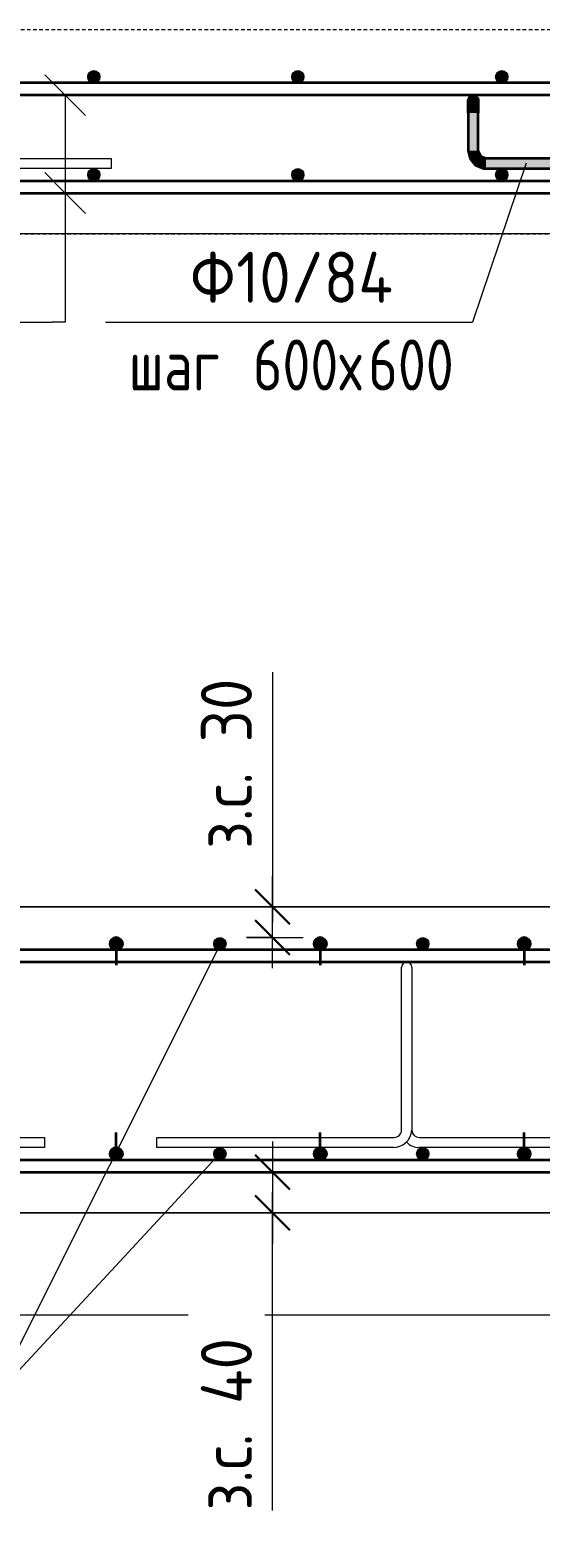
# Model space of a CAD drawing. Header units: millimetres. Extents: x -24758 to -3756, y -1583 to 75054.
# Drawn here: x -10297 to -9797, y -1484 to -20 of the extents above; entities that cross this region are included whole.
import ezdxf

# ---------------------------------------------------------------- set-up
doc = ezdxf.new("R2010")
doc.units = ezdxf.units.MM
doc.linetypes.add('01 Штриховая _4 мм_', pattern=[6, 3.5, -2.5])
for name, color, linetype, lineweight in [('AA_Dim', 7, 'Continuous', 9), ('AA_Dim-20', 7, 'Continuous', 9), ('AA_Oformlenie', 7, 'Continuous', 9), ('AA_Vinoska', 7, 'Continuous', 9), ('AF_Element', 7, 'Continuous', 60), ('AF_Element_Опалубка', 7, 'Continuous', 20), ('AF_Perekritie_Опалубка', 7, 'Continuous', 20), ('KR_Armatura', 7, 'Continuous', 20), ('KR_Armatura_Tonkie', 7, 'Continuous', 20), ('KR_Fundament', 7, 'Continuous', 20)]:
    doc.layers.add(name, color=color, linetype=linetype, lineweight=lineweight)
doc.styles.add('ISOCPEUR_1', font='isocpeur.ttf', dxfattribs={"width": 0.9, "height": 50})
doc.styles.add('ISOCPEUR_2', font='isocpeur.ttf', dxfattribs={"width": 0.8, "height": 50})
doc.dimstyles.new('01_Точн_3_знака__непрозр__З_С_', dxfattribs={"dimscale": 304.8, "dimtxt": 49.799059, "dimasz": 0.111549, "dimexe": 0.098425, "dimexo": 0.065617, "dimgap": 0.016404, "dimtad": 1, "dimdec": 3, "dimrnd": 0.001, "dimdsep": 46, "dimtxsty": 'ISOCPEUR_1', "dimblk1": 'OBLIQUE', "dimblk2": 'OBLIQUE', "dimsah": 1, "dimcen": 0.09, "dimdle": 0.098425, "dimazin": 0, "dimtfac": 1, "dimtdec": 4, "dimtix": 1, "dimtmove": 1, "dimatfit": 3, "dimfxl": 1, "dimtvp": 1, "dimtfill": 1, "dimtolj": 1, "dimtzin": 0, "dimlwd": 18, "dimlwe": 18, "dimarcsym": 2})

# ---------------------------------------------------------------- blocks, each defined once
blk = doc.blocks.new('Лестница тип 2 ед2 - Лестница тип 2 ед1-3683842-Сечение 3')
at = {"layer": 'AF_Element', "lineweight": 20}
for p, q in [((-72775, -220), (-74555, -220)), ((-74555, -880), (-72775, -880))]:
    blk.add_line(p, q, dxfattribs=at)
blk = doc.blocks.new('261_Лягушка _НесАрм_РабПлоск_ - 10 А240-3855210-Сечение 3')
at = {"layer": 'KR_Armatura_Tonkie', "lineweight": 35}
for points in [[(-73665, -94), (-73661.5, -92.5), (-73660, -89), (-73661.5, -85.5), (-73665, -84), (-73668.5, -85.5), (-73670, -89), (-73668.5, -92.5)], [(-73665, -101.5), (-73660, -101.5), (-73660.2, -89.8), (-73660.7, -91.5), (-73662.1, -93.1), (-73662.5, -93.3), (-73663.7, -93.8), (-73665, -94), (-73666.3, -93.8), (-73667.8, -93.1), (-73668.5, -92.5), (-73669.4, -91.4), (-73670, -89), (-73669.8, -101.5), (-73666.3, -101.5)], [(-73665, -138.5), (-73660, -138.5), (-73660.2, -101.5), (-73670, -101.5), (-73669.8, -138.5), (-73666.3, -138.5)], [(-73652.5, -156), (-73652.5, -146), (-73657.8, -143.8), (-73660.2, -138.5), (-73670, -138.5), (-73668.7, -145.2), (-73664.9, -150.9), (-73659.2, -154.7), (-73655.9, -155.3)], [(-73649.7, -156), (-73420, -155.8), (-73420, -146), (-73652.5, -146.2), (-73652.5, -156)]]:
    blk.add_hatch(color=256, dxfattribs=at).paths.add_polyline_path(points)
at = {"layer": 'KR_Armatura'}
for start, end in [(360, 180), (180, 360)]:
    blk.add_arc((-73665, -89), 5, start, end, dxfattribs=at)
at = {"layer": 'KR_Armatura_Tonkie', "lineweight": 35}
for p, q in [((-73670, -101.5), (-73670, -138.5)), ((-73660, -138.5), (-73660, -101.5)), ((-73420, -146), (-73652.5, -146)), ((-73420, -146), (-73420, -156)), ((-73420, -156), (-73420, -146)), ((-73652.5, -156), (-73420, -156))]:
    blk.add_line(p, q, dxfattribs=at)
at = {"layer": 'KR_Armatura_Tonkie', "lineweight": 35, "flags": 128}
for points in [[(-73670, -89), (-73668.1, -85.1), (-73664, -84.1), (-73660.6, -86.7), (-73660, -89)], [(-73660, -89), (-73661.9, -92.9), (-73666, -93.9), (-73669.5, -91.3), (-73670, -89)], [(-73670, -101.5), (-73670, -94.8), (-73670, -90.2), (-73670, -89)], [(-73660, -89), (-73660, -90.9), (-73660, -96.1), (-73660, -101.5)], [(-73670, -138.5), (-73668.1, -146.5), (-73662.7, -152.7), (-73655, -155.8), (-73652.5, -156)], [(-73652.5, -146), (-73657.5, -144.1), (-73659.9, -139.4), (-73660, -138.5)]]:
    blk.add_lwpolyline(points, dxfattribs=at)
blk = doc.blocks.new('350_Стержень П торец СК-СГ _НесАрм_РабПлоск_ - 350_Стержень П торец СК-СГ _НесАрм_РабПлоск_-V12-Сечение 3')
at = {"layer": 'KR_Armatura_Tonkie', "lineweight": 35}
for points in [[(-74215, -922), (-74213.4, -921.8), (-74211.8, -921), (-74210.8, -920.2), (-74209.8, -919), (-74209.2, -917.6), (-74209, -916), (-74209.2, -914.4), (-74209.8, -913), (-74210.8, -911.8), (-74212, -910.8), (-74213.4, -910.2), (-74215, -910), (-74216.6, -910.2), (-74218, -910.8), (-74219.2, -911.8), (-74220.2, -913), (-74220.8, -914.4), (-74221, -916), (-74220.7, -917.7), (-74220.2, -919), (-74219.2, -920.2), (-74218, -921.2), (-74216.6, -921.8)], [(-74215, -922), (-74213.4, -921.8), (-74211.8, -921), (-74210.8, -920.2), (-74209.8, -919), (-74209.2, -917.6), (-74209, -916), (-74209.2, -914.4), (-74209.8, -913), (-74210.8, -911.8), (-74212, -910.8), (-74213.4, -910.2), (-74215, -910), (-74216.6, -910.2), (-74218, -910.8), (-74219.2, -911.8), (-74220.2, -913), (-74220.8, -914.4), (-74221, -916), (-74220.7, -917.7), (-74220.2, -919), (-74219.2, -920.2), (-74218, -921.2), (-74216.6, -921.8)], [(-74215, -1128), (-74213.4, -1127.8), (-74211.8, -1127), (-74210.8, -1126.2), (-74209.8, -1125), (-74209.2, -1123.6), (-74209, -1122), (-74209.2, -1120.4), (-74209.8, -1119), (-74210.8, -1117.8), (-74212, -1116.8), (-74213.4, -1116.2), (-74215, -1116), (-74216.6, -1116.2), (-74218, -1116.8), (-74219.2, -1117.8), (-74220.2, -1119), (-74220.8, -1120.4), (-74221, -1122), (-74220.8, -1123.6), (-74219.9, -1125.3), (-74219.2, -1126.2), (-74218, -1127.2), (-74216.6, -1127.8)], [(-74215, -1128), (-74213.4, -1127.8), (-74211.8, -1127), (-74210.8, -1126.2), (-74209.8, -1125), (-74209.2, -1123.6), (-74209, -1122), (-74209.2, -1120.4), (-74209.8, -1119), (-74210.8, -1117.8), (-74212, -1116.8), (-74213.4, -1116.2), (-74215, -1116), (-74216.6, -1116.2), (-74218, -1116.8), (-74219.2, -1117.8), (-74220.2, -1119), (-74220.8, -1120.4), (-74221, -1122), (-74220.8, -1123.6), (-74219.9, -1125.3), (-74219.2, -1126.2), (-74218, -1127.2), (-74216.6, -1127.8)]]:
    blk.add_hatch(color=256, dxfattribs=at).paths.add_polyline_path(points)
at = {"layer": 'AA_Oformlenie'}
for centre, start, end in [((-74215, -916), 0, 180), ((-74215, -916), 180, 0), ((-74215, -1122), 0, 180), ((-74215, -1122), 180, 0)]:
    blk.add_arc(centre, 6, start, end, dxfattribs=at)
at = {"layer": 'KR_Armatura_Tonkie', "lineweight": 35}
for p, q in [((-74215, -922), (-74215, -937)), ((-74215, -1116), (-74215, -1101))]:
    blk.add_line(p, q, dxfattribs=at)
for centre in [(-74215, -916), (-74215, -1122)]:
    blk.add_circle(centre, 6, dxfattribs=at)
for centre, start, end in [((-74215, -916), 90, 270), ((-74215, -916), 270, 90), ((-74215, -1122), 90, 270), ((-74215, -1122), 270, 90)]:
    blk.add_arc(centre, 6, start, end, dxfattribs=at)
blk = doc.blocks.new('ЭУ_Лягушка вид_1 - 12мм-3855216-Сечение 3')
at = {"layer": 'AA_Oformlenie'}
for p, q in [((-73135.2, -1098.5), (-73135.2, -939)), ((-73125.2, -939), (-73125.2, -1098.5)), ((-73375.2, -1106), (-73142.7, -1106)), ((-73375.2, -1116), (-73375.2, -1106)), ((-73117.7, -1106), (-72885.2, -1106)), ((-72885.2, -1106), (-72885.2, -1116)), ((-73142.7, -1116), (-73375.2, -1116)), ((-72885.2, -1116), (-73117.7, -1116))]:
    blk.add_line(p, q, dxfattribs=at)
for centre, radius, start, end in [((-73130.2, -939), 5, 0, 180), ((-73143.8, -1097.3), 18.7, 270, 354.7852), ((-73142.7, -1098.5), 7.5, 270, 360), ((-73117.7, -1098.5), 17.5, 223.0244, 270), ((-73117.7, -1098.5), 7.5, 183.9014, 270)]:
    blk.add_arc(centre, radius, start, end, dxfattribs=at)
blk = doc.blocks.new('ЭУ_Лягушка вид_1 - 12мм-3855217-Сечение 3')
at = {"layer": 'AA_Oformlenie'}
for p, q in [((-74270, -138.5), (-74270, -89)), ((-74260, -89), (-74260, -138.5)), ((-74510, -146), (-74277.5, -146)), ((-74510, -156), (-74510, -146)), ((-74252.5, -146), (-74020, -146)), ((-74020, -146), (-74020, -156)), ((-74277.5, -156), (-74510, -156)), ((-74020, -156), (-74252.5, -156))]:
    blk.add_line(p, q, dxfattribs=at)
for centre, radius, start, end in [((-74265, -89), 5, 360, 180), ((-74278.6, -137.3), 18.7, 270, 354.7852), ((-74277.5, -138.5), 7.5, 270, 360), ((-74252.5, -138.5), 7.5, 183.9014, 270), ((-74252.5, -138.5), 17.5, 223.0244, 270)]:
    blk.add_arc(centre, radius, start, end, dxfattribs=at)
blk = doc.blocks.new('042_М_Арматуры - Диам длина поз _ Комментарий-2260297-Сечение 3')
at = {"layer": 'AA_Vinoska'}
blk.add_line((-73187.9, -343.6), (-72827.9, -343.6), dxfattribs=at)
blk = doc.blocks.new('DIMBLOCK31-Сечение 3')
at = {"layer": 'AA_Dim-20', "lineweight": 18, "transparency": 16777216}
for p, q in [((-10058.9, -1110), (-10058.9, -1210)), ((-10054.9, -1140), (-10088.9, -1140)), ((-10058.9, -1140), (-10054.9, -1140)), ((-10058.9, -1273.5), (-10058.9, -1160)), ((-10054.9, -1180), (-10088.9, -1180)), ((-10058.9, -1180), (-10054.9, -1180)), ((-10058.9, -1471.7), (-10058.9, -1273.5))]:
    blk.add_line(p, q, dxfattribs=at)
at = {"layer": 'AA_Dim-20', "lineweight": 30, "transparency": 16777216}
for p, q in [((-10058.9, -1140), (-10075.9, -1123)), ((-10058.9, -1140), (-10041.9, -1157)), ((-10058.9, -1180), (-10075.9, -1163)), ((-10058.9, -1180), (-10041.9, -1197))]:
    blk.add_line(p, q, dxfattribs=at)
at = {"layer": 'AA_Dim-20', "color": 0, "lineweight": 18, "transparency": 16777216, "insert": (-10129.2, -1471.7), "char_height": 50, "width": 213.753, "attachment_point": 1, "rotation": 90, "line_spacing_factor": 1.149209, "style": 'ISOCPEUR_1', "bg_fill": 3, "box_fill_scale": 1.25, "bg_fill_color": 256, "bg_fill_true_color": 13158600, "bg_fill_transparency": 0}
blk.add_mtext('з.с. 40', dxfattribs=at)
blk = doc.blocks.new('_Oblique')
at = {"color": 0, "linetype": 'ByBlock', "lineweight": -2}
blk.add_line((-0.5, -0.5), (0.5, 0.5), dxfattribs=at)
blk = doc.blocks.new('042_М_Арматуры - Диам длина поз _ Комментарий _засечки_-3840671-Сечение 3')
at = {"layer": 'AA_Vinoska'}
blk.add_line((-73554.5, -773.6), (-73194.5, -773.6), dxfattribs=at)
blk = doc.blocks.new('DIMBLOCK38-Сечение 3')
at = {"layer": 'AA_Dim-20', "lineweight": 18, "transparency": 16777216}
for p, q in [((-10058.9, -649.7), (-10058.9, -843)), ((-10058.9, -843), (-10058.9, -895)), ((-10058.9, -940), (-10058.9, -850)), ((-10062.9, -880), (-10028.9, -880)), ((-10058.9, -880), (-10062.9, -880)), ((-10084.6, -910), (-10028.9, -910)), ((-10058.9, -910), (-10084.6, -910))]:
    blk.add_line(p, q, dxfattribs=at)
at = {"layer": 'AA_Dim-20', "lineweight": 30, "transparency": 16777216}
for p, q in [((-10058.9, -880), (-10075.9, -863)), ((-10058.9, -910), (-10075.9, -893)), ((-10058.9, -880), (-10041.9, -897)), ((-10058.9, -910), (-10041.9, -927))]:
    blk.add_line(p, q, dxfattribs=at)
at = {"layer": 'AA_Dim-20', "color": 0, "lineweight": 18, "transparency": 16777216, "insert": (-10129.2, -823), "char_height": 50, "width": 208.007, "attachment_point": 1, "rotation": 90, "line_spacing_factor": 1.149209, "style": 'ISOCPEUR_1', "bg_fill": 3, "box_fill_scale": 1.25, "bg_fill_color": 256, "bg_fill_true_color": 13158600, "bg_fill_transparency": 0}
blk.add_mtext('з.с. 30', dxfattribs=at)

msp = doc.modelspace()

# ---------------------------------------------------------------- hatches: boundary and pattern name
at = {"layer": 'KR_Armatura'}
h = msp.add_hatch(color=256, dxfattribs=at)
edge = h.paths.add_edge_path()
edge.add_arc((-10234.263, -66), 6, 0, 360)
for points in [[(-10237.263, -71.1962), (-10231.263, -71.1962), (-10228.263, -66), (-10231.263, -60.8038), (-10237.263, -60.8038), (-10240.263, -66)], [(-10037.263, -71.1962), (-10031.263, -71.1962), (-10028.263, -66), (-10031.263, -60.8038), (-10037.263, -60.8038), (-10040.263, -66)], [(-9837.263, -71.1962), (-9831.263, -71.1962), (-9828.263, -66), (-9831.263, -60.8038), (-9837.263, -60.8038), (-9840.263, -66)], [(-10237.263, -167.1962), (-10231.263, -167.1962), (-10228.263, -162), (-10231.263, -156.8038), (-10237.263, -156.8038), (-10240.263, -162)], [(-10037.263, -167.1962), (-10031.263, -167.1962), (-10028.263, -162), (-10031.263, -156.8038), (-10037.263, -156.8038), (-10040.263, -162)], [(-9837.263, -167.1962), (-9831.263, -167.1962), (-9828.263, -162), (-9831.263, -156.8038), (-9837.263, -156.8038), (-9840.263, -162)], [(-10113.6266, -921.1962), (-10107.6266, -921.1962), (-10104.6266, -916), (-10107.6266, -910.8038), (-10113.6266, -910.8038), (-10116.6266, -916)], [(-9914.7175, -921.1962), (-9908.7175, -921.1962), (-9905.7175, -916), (-9908.7175, -910.8038), (-9914.7175, -910.8038), (-9917.7175, -916)], [(-10113.6266, -1127.1962), (-10107.6266, -1127.1962), (-10104.6266, -1122), (-10107.6266, -1116.8038), (-10113.6266, -1116.8038), (-10116.6266, -1122)], [(-9914.7175, -1127.1962), (-9908.7175, -1127.1962), (-9905.7175, -1122), (-9908.7175, -1116.8038), (-9914.7175, -1116.8038), (-9917.7175, -1122)]]:
    msp.add_hatch(color=256, dxfattribs=at).paths.add_polyline_path(points)
h = msp.add_hatch(color=256, dxfattribs=at)
edge = h.paths.add_edge_path()
edge.add_arc((-10034.263, -66), 6, 0, 360)
h = msp.add_hatch(color=256, dxfattribs=at)
edge = h.paths.add_edge_path()
edge.add_arc((-9834.263, -66), 6, 0, 360)
h = msp.add_hatch(color=256, dxfattribs=at)
edge = h.paths.add_edge_path()
edge.add_arc((-10234.263, -162), 6, 0, 360)
h = msp.add_hatch(color=256, dxfattribs=at)
edge = h.paths.add_edge_path()
edge.add_arc((-10034.263, -162), 6, 0, 360)
h = msp.add_hatch(color=256, dxfattribs=at)
edge = h.paths.add_edge_path()
edge.add_arc((-9834.263, -162), 6, 0, 360)
h = msp.add_hatch(color=256, dxfattribs=at)
edge = h.paths.add_edge_path()
edge.add_arc((-10110.6266, -916), 6, 0, 360)
h = msp.add_hatch(color=256, dxfattribs=at)
edge = h.paths.add_edge_path()
edge.add_arc((-9911.7175, -916), 6, 0, 360)
h = msp.add_hatch(color=256, dxfattribs=at)
edge = h.paths.add_edge_path()
edge.add_arc((-10110.6266, -1122), 6, 0, 360)
h = msp.add_hatch(color=256, dxfattribs=at)
edge = h.paths.add_edge_path()
edge.add_arc((-9911.7175, -1122), 6, 0, 360)

# ---------------------------------------------------------------- linework, layer by layer
at = {"layer": 'AA_Vinoska'}
for p, q in [((-10262.263, -84), (-10282.263, -64)), ((-10262.263, -84), (-10242.263, -104)), ((-10262.263, -84), (-10262.263, -306.6716)), ((-10262.263, -180), (-10282.263, -160)), ((-9810.2771, -150.745), (-9862.9634, -306.6716)), ((-10262.263, -180), (-10242.263, -200)), ((-10262.263, -180), (-10262.263, -306.6716)), ((-10262.263, -306.6716), (-10274.9747, -306.6716)), ((-10262.263, -306.6716), (-10274.9747, -306.6716)), ((-10110.0541, -916.0178), (-10333.5813, -1362.1595)), ((-10109.6189, -1120.6838), (-10333.5813, -1362.1595))]:
    msp.add_line(p, q, dxfattribs=at)
at = {"layer": 'AF_Perekritie_Опалубка', "linetype": '01 Штриховая _4 мм_'}
for p, q in [((-8772.263, -20), (-10952.263, -20)), ((-10752.263, -220), (-8972.263, -220))]:
    msp.add_line(p, q, dxfattribs=at)
at = {"layer": 'AF_Perekritie_Опалубка', "lineweight": 9}
for p, q in [((-8672.263, -1180), (-10952.2634, -1180)), ((-10952.263, -1180), (-8672.263, -1180))]:
    msp.add_line(p, q, dxfattribs=at)
at = {"layer": 'KR_Armatura'}
for p, q in [((-10237.263, -60.8038), (-10240.263, -66)), ((-10240.263, -66), (-10237.263, -71.1962)), ((-10231.263, -60.8038), (-10237.263, -60.8038)), ((-10237.263, -71.1962), (-10231.263, -71.1962)), ((-10228.263, -66), (-10231.263, -60.8038)), ((-10231.263, -71.1962), (-10228.263, -66)), ((-10037.263, -60.8038), (-10040.263, -66)), ((-10040.263, -66), (-10037.263, -71.1962)), ((-10031.263, -60.8038), (-10037.263, -60.8038)), ((-10037.263, -71.1962), (-10031.263, -71.1962)), ((-10028.263, -66), (-10031.263, -60.8038)), ((-10031.263, -71.1962), (-10028.263, -66)), ((-9837.263, -60.8038), (-9840.263, -66)), ((-9840.263, -66), (-9837.263, -71.1962)), ((-9831.263, -60.8038), (-9837.263, -60.8038)), ((-9837.263, -71.1962), (-9831.263, -71.1962)), ((-9828.263, -66), (-9831.263, -60.8038)), ((-9831.263, -71.1962), (-9828.263, -66)), ((-10237.263, -156.8038), (-10240.263, -162)), ((-10231.263, -156.8038), (-10237.263, -156.8038)), ((-10228.263, -162), (-10231.263, -156.8038)), ((-10037.263, -156.8038), (-10040.263, -162)), ((-10031.263, -156.8038), (-10037.263, -156.8038)), ((-10028.263, -162), (-10031.263, -156.8038)), ((-9837.263, -156.8038), (-9840.263, -162)), ((-9831.263, -156.8038), (-9837.263, -156.8038)), ((-9828.263, -162), (-9831.263, -156.8038)), ((-10240.263, -162), (-10237.263, -167.1962)), ((-10237.263, -167.1962), (-10231.263, -167.1962)), ((-10231.263, -167.1962), (-10228.263, -162)), ((-10040.263, -162), (-10037.263, -167.1962)), ((-10037.263, -167.1962), (-10031.263, -167.1962)), ((-10031.263, -167.1962), (-10028.263, -162)), ((-9840.263, -162), (-9837.263, -167.1962)), ((-9837.263, -167.1962), (-9831.263, -167.1962)), ((-9831.263, -167.1962), (-9828.263, -162)), ((-10113.6266, -910.8038), (-10116.6266, -916)), ((-10116.6266, -916), (-10113.6266, -921.1962)), ((-10107.6266, -910.8038), (-10113.6266, -910.8038)), ((-10113.6266, -921.1962), (-10107.6266, -921.1962)), ((-10104.6266, -916), (-10107.6266, -910.8038)), ((-10107.6266, -921.1962), (-10104.6266, -916)), ((-9914.7175, -910.8038), (-9917.7175, -916)), ((-9917.7175, -916), (-9914.7175, -921.1962)), ((-9908.7175, -910.8038), (-9914.7175, -910.8038)), ((-9914.7175, -921.1962), (-9908.7175, -921.1962)), ((-9905.7175, -916), (-9908.7175, -910.8038)), ((-9908.7175, -921.1962), (-9905.7175, -916)), ((-10113.6266, -1116.8038), (-10116.6266, -1122)), ((-10116.6266, -1122), (-10113.6266, -1127.1962)), ((-10107.6266, -1116.8038), (-10113.6266, -1116.8038)), ((-10113.6266, -1127.1962), (-10107.6266, -1127.1962)), ((-10104.6266, -1122), (-10107.6266, -1116.8038)), ((-10107.6266, -1127.1962), (-10104.6266, -1122)), ((-9914.7175, -1116.8038), (-9917.7175, -1122)), ((-9917.7175, -1122), (-9914.7175, -1127.1962)), ((-9908.7175, -1116.8038), (-9914.7175, -1116.8038)), ((-9914.7175, -1127.1962), (-9908.7175, -1127.1962)), ((-9905.7175, -1122), (-9908.7175, -1116.8038)), ((-9908.7175, -1127.1962), (-9905.7175, -1122))]:
    msp.add_line(p, q, dxfattribs=at)
for centre in [(-10234.263, -66), (-10034.263, -66), (-9834.263, -66), (-10234.263, -162), (-10034.263, -162), (-9834.263, -162), (-10110.6266, -916), (-9911.7175, -916), (-10110.6266, -1122), (-9911.7175, -1122)]:
    msp.add_circle(centre, 6, dxfattribs=at)
at = {"layer": 'KR_Armatura_Tonkie', "lineweight": 35}
for p, q in [((-8812.263, -72), (-10912.263, -72)), ((-8812.263, -84), (-10912.263, -84)), ((-10912.263, -168), (-8812.263, -168)), ((-10912.263, -180), (-8812.263, -180)), ((-8712.263, -922), (-10912.263, -922)), ((-8712.263, -934), (-10912.263, -934)), ((-10912.263, -1128), (-8712.263, -1128)), ((-10912.263, -1140), (-8712.263, -1140))]:
    msp.add_line(p, q, dxfattribs=at)
at = {"layer": 'KR_Fundament'}
for p, q in [((-8972.263, -880), (-10752.263, -880)), ((-10952.2634, -1280), (-8572.263, -1280))]:
    msp.add_line(p, q, dxfattribs=at)

# ---------------------------------------------------------------- block references
at = {"layer": 'AA_Oformlenie'}
for name, p in [('ЭУ_Лягушка вид_1 - 12мм-3855217-Сечение 3', (63802.737, 0)), ('ЭУ_Лягушка вид_1 - 12мм-3855216-Сечение 3', (62602.737, 0)), ('ЭУ_Лягушка вид_1 - 12мм-3855216-Сечение 3', (63202.737, 0))]:
    msp.add_blockref(name, p, dxfattribs=at)
at = {"layer": 'AA_Vinoska'}
for name, p in [('042_М_Арматуры - Диам длина поз _ Комментарий _засечки_-3840671-Сечение 3', (62919.4865, 466.9675)), ('042_М_Арматуры - Диам длина поз _ Комментарий-2260297-Сечение 3', (62964.9799, 36.908))]:
    msp.add_blockref(name, p, dxfattribs=at)
at = {"layer": 'AF_Element_Опалубка'}
msp.add_blockref('Лестница тип 2 ед2 - Лестница тип 2 ед1-3683842-Сечение 3', (63802.737, 0), dxfattribs=at)
at = {"layer": 'KR_Armatura_Tonkie', "lineweight": 35}
for name, p in [('261_Лягушка _НесАрм_РабПлоск_ - 10 А240-3855210-Сечение 3', (63802.737, 0)), ('350_Стержень П торец СК-СГ _НесАрм_РабПлоск_ - 350_Стержень П торец СК-СГ _НесАрм_РабПлоск_-V12-Сечение 3', (64002.737, 0)), ('350_Стержень П торец СК-СГ _НесАрм_РабПлоск_ - 350_Стержень П торец СК-СГ _НесАрм_РабПлоск_-V12-Сечение 3', (64202.737, 0)), ('350_Стержень П торец СК-СГ _НесАрм_РабПлоск_ - 350_Стержень П торец СК-СГ _НесАрм_РабПлоск_-V12-Сечение 3', (64402.737, 0))]:
    msp.add_blockref(name, p, dxfattribs=at)

# ---------------------------------------------------------------- texts
at = {"layer": 'AA_Vinoska', "char_height": 50, "attachment_point": 1}
for s, insert, width, style in [('\\fISOCPEUR|b0|i0|c204|p34|;\\W.9;Ф', (-10139.7905, -237.5895), 54.835425, 'ISOCPEUR_1'), ('10/84', (-10094.5468, -237.5895), 187.594875, 'ISOCPEUR_1'), (' 600', (-10103.7422, -323.5706), 133.4008, 'ISOCPEUR_2'), ('600', (-9965.1005, -323.5706), 103.8987, 'ISOCPEUR_2'), ('шаг', (-10200.0505, -323.5706), 116.7257, 'ISOCPEUR_2'), ('\\fISOCPEUR|b0|i0|c204|p34|;\\W.8;х', (-9993.6755, -323.5706), 34.6329, 'ISOCPEUR_2')]:
    msp.add_mtext(s, dxfattribs=dict(at, insert=insert, width=width, style=style))

# ---------------------------------------------------------------- next in the draw order: dimensions: what is measured, and where the dimension line sits
at = {"layer": 'AA_Dim', "lineweight": 18}
for base, p1, p2, override, picture, middle in [((-10058.8987, -880), (-10104.6266, -910), (-10082.9403, -880), {"dimpost": '<>', "dimfxl": 37.017504}, 'DIMBLOCK38-Сечение 3', (-10095.8881, -719.0402)), ((-10058.8987, -1180), (-10034.857, -1140), (-10034.857, -1180), {"dimpost": '<>', "dimfxl": 40}, 'DIMBLOCK31-Сечение 3', (-10095.8881, -1364.7871))]:
    dim = msp.add_linear_dim(base=base, p1=p1, p2=p2, angle=90, dimstyle='01_Точн_3_знака__непрозр__З_С_', override=override, dxfattribs=at)
    dim.commit()
    dim.dimension.update_dxf_attribs({"geometry": picture, "text_midpoint": middle, "dimtype": 160, "text_rotation": 90})

doc.saveas('drawing.dxf')
